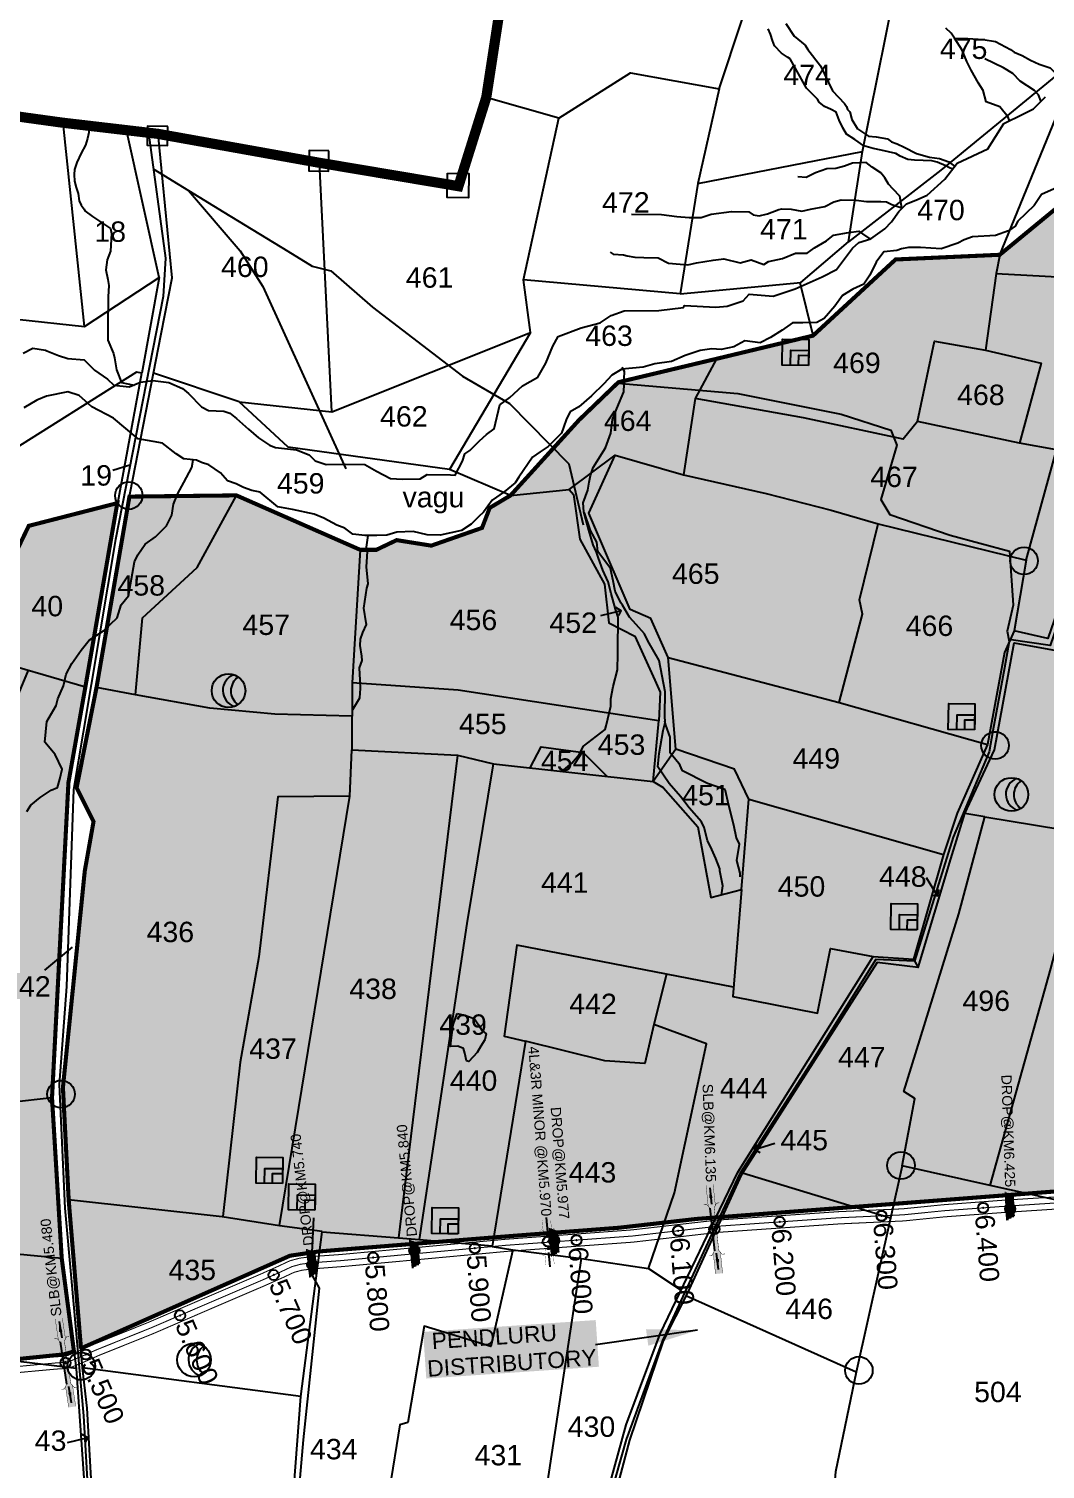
# Model space of a CAD drawing. Header units: inches. Extents: x 204181 to 273365, y 1587708 to 1600456.
# Drawn here: x 211277 to 212273, y 1596483 to 1597895 of the extents above; entities that cross this region are included whole.
import ezdxf
from ezdxf.enums import TextEntityAlignment as Align

# ---------------------------------------------------------------- set-up
doc = ezdxf.new("R2010")
doc.units = ezdxf.units.IN
doc.header["$LTSCALE"] = 15
doc.header["$MEASUREMENT"] = 0
doc.header["$PDMODE"] = 32
doc.header["$PDSIZE"] = 10
doc.linetypes.add('ACAD_ISO02W100', pattern=[15, 12, -3])
doc.linetypes.add('HIDDEN2', pattern=[0.1875, 0.125, -0.0625])
for name, color, linetype in [('BOUNDRY STONES', 240, 'Continuous'), ('CANAL1', 7, 'Continuous'), ('CSMark', 72, 'Continuous'), ('PLOT NOS', 7, 'Continuous'), ('PLOTS', 7, 'Continuous'), ('PLOTS NO', 7, 'Continuous'), ('RE REMARKS', 7, 'Continuous'), ('ROADS', 1, 'Continuous'), ('STREAMS', 4, 'Continuous'), ('STRUCTURE', 5, 'Continuous'), ('text2', 7, 'Continuous'), ('VILLAGE BOUNDRY', 5, 'Continuous'), ('wells', 7, 'Continuous'), ('WUA-16', 3, 'Continuous')]:
    doc.layers.add(name, color=color, linetype=linetype)
doc.styles.get("Standard").update_dxf_attribs({"font": 'arial.ttf'})
doc.dimstyles.get("Standard").update_dxf_attribs({"dimtxt": 0.18, "dimasz": 0.18, "dimexe": 0.18, "dimexo": 0.0625, "dimgap": 0.09, "dimtad": 0, "dimtih": 1, "dimtoh": 1, "dimdec": 4, "dimzin": 0, "dimdsep": 46, "dimtxsty": 'Standard', "dimcen": 0.09, "dimadec": 0, "dimazin": 0, "dimtfac": 1, "dimtdec": 4, "dimtofl": 0, "dimtmove": 0, "dimatfit": 3, "dimfxl": 1, "dimtolj": 1, "dimtzin": 0, "dimarcsym": 0})
pattern_1 = [(45, (0, 0), (-0.088388347648, 0.088388347648), [])]

# ---------------------------------------------------------------- blocks, each defined once
blk = doc.blocks.new('GGGGGFDGG')
at = {"layer": 'PLOTS NO', "color": 0}
for points in [[(17673.9, 8953.1), (17670.6, 8947.5), (17677, 8943.1)], [(17670.6, 8947.5), (17695.6, 8952)]]:
    blk.add_lwpolyline(points, dxfattribs=at)
blk = doc.blocks.new('DROP')
h = blk.add_hatch()
h.set_pattern_fill('ANSI31', color=1, scale=10, angle=45)
h.set_pattern_definition([(90, (-324.4107, -25.7687), (-1.25, 0), [])])
h.paths.add_polyline_path([(-9.9, -4.3), (-13.8, 4.1), (13.8, 4.1), (10.2, -4.3)])
at = {"layer": 'STRUCTURE', "color": 5, "const_width": 0.49}
blk.add_lwpolyline([(-9.9, -4.3), (-13.8, 4.1), (13.8, 4.1), (10.2, -4.3), (-9.9, -4.3)], dxfattribs=at)
at = {"layer": 'STRUCTURE', "color": 5}
blk.add_circle((0, 0), 1.33, dxfattribs=at)
blk = doc.blocks.new('1INLET')
at = {"layer": 'STRUCTURE', "color": 190}
for points, const_width in [([(9.4, 10.1), (9.4, 7.3), (5.2, 4.5), (0, 4.5), (0, 4.5), (0, 4.5), (-5.2, 4.5), (-9.4, 7.3), (-9.4, 10.1)], 0.35), ([(0, -4.5), (0, 4.5)], 1.75), ([(7.3, 5.9), (22.7, 5.9)], 0.35), ([(-9.4, -10.1), (-9.4, -7.3), (-5.2, -4.5), (0, -4.5), (5.2, -4.5), (9.4, -7.3), (9.4, -10.1)], 0.35), ([(7.3, -5.9), (22.7, -5.9)], 0.35)]:
    blk.add_lwpolyline(points, dxfattribs=dict(at, const_width=const_width))
at = {"layer": 'STRUCTURE', "color": 0}
blk.add_circle((0, 0), 1.31, dxfattribs=at)
blk.add_leader([(26, 0.1), (5.6, 0)], dimstyle='Standard', override={"dimasz": 8, "dimgap": 0.09, "dimtad": 0}, dxfattribs=at)
blk = doc.blocks.new('1SLB')
at = {"layer": 'STRUCTURE'}
h = blk.add_hatch(dxfattribs=at)
h.set_pattern_fill('DOTS', color=6, scale=14, angle=320.3722, style=0)
h.set_pattern_definition([(320.372247934, (-538945.0768, -1194857.3203), (0.89503691186, 0.39489261377), [0, -0.875])])
h.paths.add_polyline_path([(-43.8, 3.5), (-43.8, -3.5), (-23.1, -3.5), (-21, -2.1), (21, -2.1), (23.1, -3.5), (43.8, -3.5), (43.8, 3.5), (23.1, 3.5), (21, 2.1), (-21, 2.1), (-23.1, 3.5)])
at = {"layer": 'STRUCTURE', "color": 6, "linetype": 'ACAD_ISO02W100', "ltscale": 0.5, "const_width": 0.35}
for points in [[(-43.8, 3.5), (-23.1, 3.5)], [(23.1, 3.5), (43.8, 3.5)], [(-43.8, -3.5), (-23.1, -3.5)], [(23.1, -3.5), (43.8, -3.5)]]:
    blk.add_lwpolyline(points, dxfattribs=at)
at = {"layer": 'STRUCTURE', "color": 6, "const_width": 0.44}
for points in [[(-25.2, 7.7), (-25.2, 4.9), (-21, 2.1), (21, 2.1), (25.2, 4.9), (25.2, 7.7)], [(-25.2, -7.7), (-25.2, -4.9), (-21, -2.1), (21, -2.1), (25.2, -4.9), (25.2, -7.7)]]:
    blk.add_lwpolyline(points, dxfattribs=at)
at = {"layer": 'STRUCTURE', "color": 6}
blk.add_lwpolyline([(-21, -2.1), (21, -2.1)], dxfattribs=at)
blk.add_lwpolyline([(-21, -2.1), (21, -2.1)], dxfattribs=at)
at = {"layer": 'STRUCTURE', "color": 0}
blk.add_circle((0, 0), 0.871, dxfattribs=at)
for points in [[(-40.8, 0), (-24.8, 0)], [(39.6, -0.2), (23.5, -0.2)]]:
    blk.add_leader(points, dimstyle='Standard', override={"dimasz": 10, "dimgap": 0.09, "dimtad": 0}, dxfattribs=at)
blk = doc.blocks.new('TTT')
at = {"layer": 'STRUCTURE', "color": 5, "insert": (209578.5, 1596795.6), "char_height": 16, "width": 166.392, "attachment_point": 1, "rotation": 314.7328, "bg_fill": 1, "box_fill_scale": 1.1, "bg_fill_color": 7, "bg_fill_true_color": 16777215, "bg_fill_transparency": 0}
blk.add_mtext('{\\C1; PENDLURU \\PDISTRIBUTORY}', dxfattribs=at)
at = {"layer": 'RE REMARKS', "color": 1}
blk.add_leader([(209755.6, 1596595.2), (209679.4, 1596661.7)], dimstyle='Standard', override={"dimasz": 50}, dxfattribs=at)

msp = doc.modelspace()

# ---------------------------------------------------------------- hatches: boundary and pattern name
at = {"layer": 'PLOTS NO', "true_color": 0x58ba48}
h = msp.add_hatch(dxfattribs=at)
h.set_pattern_fill('ANSI31', color=85)
h.set_pattern_definition(pattern_1)
h.paths.add_polyline_path([(209864.9, 1596619.8), (209883.1, 1596760.4), (209983.1, 1597046.5), (210017.7, 1597038.7), (210049.7, 1597259.5), (210054.5, 1597532), (210089.7, 1597914.4), (210138.3, 1597880.8), (210262.9, 1597848.9), (210332.6, 1597768.9), (210345.5, 1597710.4), (210384, 1597644.1), (210477.2, 1597529.1), (210528, 1597465.5), (210848, 1597322.6), (210959, 1597347.6), (211062.2, 1597387.8), (211123.4, 1597376.5), (211253.6, 1597359.4), (211277, 1597407.9), (211363.8, 1597430.2), (211332.5, 1597249.9), (211315.9, 1597156.1), (211299.8, 1596846.9), (211309.3, 1596689.6), (211321.3, 1596598.1), (211311.2, 1596595.2), (211264, 1596590.4), (210937.3, 1596557.8), (210716, 1596547.1), (210482.4, 1596542.6), (210359.7, 1596537.1), (210104.9, 1596574.8), (209936.6, 1596597.9), (209877.9, 1596603.7), (209869.1, 1596607.4)])
at = {"layer": 'PLOTS NO', "true_color": 0xa953a0}
h = msp.add_hatch(dxfattribs=at)
h.set_pattern_fill('ANSI31', color=215)
h.set_pattern_definition(pattern_1)
h.paths.add_polyline_path([(211328.2, 1596601.1), (211316.1, 1596747.2), (211310.5, 1596857), (211331.9, 1597069.3), (211340.5, 1597117.9), (211323.9, 1597151), (211343.4, 1597249.3), (211375.7, 1597436.6), (211480.5, 1597437.8), (211601.9, 1597384.4), (211617.7, 1597384.4), (211637.6, 1597393.9), (211671.6, 1597388.5), (211721.3, 1597405.9), (211728.9, 1597425.6), (211749.2, 1597437.7), (211816.2, 1597511.5), (211855, 1597548.8), (211951.3, 1597571.8), (212045.8, 1597594.5), (212126.7, 1597669.2), (212228.8, 1597673.8), (212435.1, 1597843.7), (212649.4, 1597886.4), (212659.3, 1597889.7), (212752.2, 1597886.9), (212876.6, 1597878.1), (212821.1, 1597728.3), (213084.3, 1597770), (213284.1, 1597827), (213240.1, 1597476.6), (213231.5, 1597431.7), (213222.5, 1597374.6), (213221.2, 1597354.7), (213164, 1596992.7), (212976.2, 1597022.7), (212936.5, 1597029.5), (212918.1, 1596915), (212770.6, 1596871.8), (212632.8, 1596827.4), (212454, 1596770.6), (212299.7, 1596756.3), (212059.4, 1596737.8), (211931.8, 1596728.1), (211855.2, 1596719.4), (211753.4, 1596711.6), (211561.6, 1596696.2), (211533.1, 1596692)])

# ---------------------------------------------------------------- linework, layer by layer
at = {"layer": 'BOUNDRY STONES'}
for points in [[(211413.4, 1597799.5), (211393.5, 1597799.8), (211393.2, 1597781.4), (211413.1, 1597781.1)], [(211571, 1597775.9), (211552, 1597776.2), (211551.7, 1597756.1), (211570.7, 1597755.8)], [(211687.5, 1597753.8), (211708.4, 1597753.5), (211708.1, 1597729.8), (211687.2, 1597730.1)]]:
    msp.add_lwpolyline(points, close=True, dxfattribs=at)
for centre in [(211375.1, 1597437.6), (212252.6, 1597373.6), (212224.2, 1597192.5), (211308.7, 1596850.5), (212132, 1596780.5), (211328.5, 1596583.6), (212090.7, 1596579.5)]:
    msp.add_circle(centre, 13.5, dxfattribs=at)
at = {"layer": 'CANAL1', "color": 200, "const_width": 1}
for points in [[(212283.8, 1596749.7), (212230.4, 1596746.3), (212173.4, 1596742), (212133.7, 1596738), (212070.7, 1596735.2), (211951.5, 1596726.9), (211868, 1596717.3), (211744.1, 1596708.1), (211639.3, 1596698.4), (211582.9, 1596693.2), (211556.5, 1596691.3), (211542.5, 1596689.6), (211532.9, 1596687), (211521.4, 1596681.6), (211504.4, 1596674), (211448.9, 1596650.2), (211394.7, 1596626.8), (211341.3, 1596605.3), (211325, 1596598.1), (211315.3, 1596594.2), (211311.5, 1596593.3), (211302.8, 1596592.8), (211215.7, 1596584.7)], [(212284.6, 1596737.8), (212231.3, 1596734.3), (212174.4, 1596730.1), (212134.5, 1596726.1), (212071.4, 1596723.2), (211952.6, 1596714.9), (211869.1, 1596705.3), (211745.1, 1596696.2), (211640.4, 1596686.5), (211583.9, 1596681.3), (211557.7, 1596679.3), (211544.9, 1596677.8), (211537.1, 1596675.7), (211526.4, 1596670.7), (211509.2, 1596663), (211453.7, 1596639.2), (211399.3, 1596615.7), (211346, 1596594.3), (211329.7, 1596587.1), (211318.9, 1596582.7), (211313.2, 1596581.4), (211303.8, 1596580.8), (211216.9, 1596572.8)]]:
    msp.add_lwpolyline(points, dxfattribs=at)
at = {"layer": 'CANAL1', "color": 1, "linetype": 'HIDDEN2', "ltscale": 4, "const_width": 1}
msp.add_lwpolyline([(212284.2, 1596743.8), (212230.9, 1596740.3), (212173.9, 1596736.1), (212134.1, 1596732.1), (212071, 1596729.2), (211952, 1596720.9), (211868.6, 1596711.3), (211744.6, 1596702.2), (211639.9, 1596692.5), (211583.4, 1596687.2), (211557.1, 1596685.3), (211543.7, 1596683.7), (211535, 1596681.3), (211523.9, 1596676.1), (211506.8, 1596668.5), (211451.3, 1596644.7), (211397, 1596621.3), (211343.6, 1596599.8), (211327.3, 1596592.6), (211317.1, 1596588.4), (211312.4, 1596587.4), (211303.3, 1596586.8), (211216.3, 1596578.7)], dxfattribs=at)
at = {"layer": 'PLOT NOS'}
for points in [[(211376.2, 1597467.4), (211359.4, 1597462.3)], [(211319.4, 1596994.6), (211292.4, 1596972.2)]]:
    msp.add_lwpolyline(points, dxfattribs=at)
at = {"layer": 'PLOTS'}
for points in [[(212374.5, 1598031.4), (212309.2, 1597870.1), (212171.2, 1597756.9), (212080.7, 1597686.4), (212094.3, 1597775), (212131.7, 1597961.7), (212136.6, 1597986.1)], [(212689.2, 1598037.8), (212662.8, 1597930.3), (212649.4, 1597886.4), (212532.4, 1597716.4), (212493.5, 1597655.4), (212382.3, 1597510.9), (212327.2, 1597445.9), (212276.1, 1597297.3), (212243.1, 1597305), (212233.3, 1597283.8), (212216.7, 1597193.5), (212187.1, 1597126.1), (212173.6, 1597085.6), (212144.3, 1596983)], [(212228.8, 1597673.8), (212309.2, 1597870.1), (212549.2, 1597996.5), (212544, 1598034.4)], [(211953.7, 1597836.5), (211997.8, 1597970.1)], [(212228.8, 1597673.8), (212399.8, 1597814.7), (212435.1, 1597843.7), (212649.4, 1597886.4)], [(211404.9, 1597651.4), (211387.7, 1597557.6), (211382.7, 1597558.6), (211253, 1597476.8), (211241.3, 1597473.9), (211072.6, 1597476.9), (210926, 1597528.7), (210825.3, 1597553.4), (210740.7, 1597598.1), (210723.1, 1597540.9), (210712, 1597512.5), (210617.2, 1597517.1), (210553.1, 1597528.2), (210515.1, 1597602), (210492.1, 1597655.8), (210379.1, 1597740.4), (210380.8, 1597790.5), (210382.4, 1597838.7), (210319.3, 1597866.1)], [(211796.6, 1597807.8), (211867, 1597852.4), (211953.7, 1597836.5), (211932.7, 1597743.8), (211915.4, 1597635.6), (211762.1, 1597649.3)], [(211768.8, 1597597.7), (211762.1, 1597649.3), (211796.6, 1597807.8), (211725.5, 1597828.2)], [(211155.5, 1597675.3), (211198.8, 1597618), (211331.8, 1597603.3), (211310.7, 1597803.3)], [(211317.8, 1595875), (211344.1, 1595976.6), (211367.4, 1596057.3), (211345.2, 1596187.3), (211343.8, 1596273.8), (211341.5, 1596415.7), (211334.3, 1596542.6), (211329.7, 1596582.1), (211315.6, 1596753.6), (211310.5, 1596857), (211331.9, 1597069.3), (211340.5, 1597117.9), (211323.9, 1597151), (211343.4, 1597249.2), (211371.5, 1597415), (211406.8, 1597596.2), (211417.5, 1597651.2), (211403.8, 1597792.4)], [(211331.8, 1597603.3), (211404.9, 1597651.4), (211372.8, 1597796)], [(211932.7, 1597743.8), (212094.3, 1597775)], [(211574.1, 1597519.7), (211562.1, 1597764)], [(211915.4, 1597635.6), (212033.7, 1597646.5), (212080.7, 1597686.4)], [(211951.3, 1597571.8), (212045.8, 1597594.5), (212126.7, 1597669.2), (212228.8, 1597673.8), (212225.3, 1597655.3), (212214.9, 1597580.3)], [(212225.3, 1597655.3), (212351.5, 1597648.5), (212493.5, 1597655.4)], [(212045.8, 1597594.5), (212033.3, 1597646.4)], [(211483.1, 1597529.4), (211574.1, 1597519.7), (211768.8, 1597597.7), (211689.4, 1597463.3)], [(212284.4, 1597482.6), (212248.3, 1597489), (212148.1, 1597510.3), (212164.8, 1597589.2), (212214.9, 1597580.3), (212269.4, 1597567.4), (212248.3, 1597489)], [(211749.2, 1597437.7), (211816.2, 1597511.5), (211855, 1597548.8), (211951.3, 1597571.8), (211930.3, 1597532.8)], [(210848, 1597322.6), (210961.5, 1597348.2), (211062.2, 1597387.8), (211123.4, 1597376.5), (211253.6, 1597359.4), (211277, 1597407.9), (211364.3, 1597430.3), (211387.7, 1597557.6)], [(211749.2, 1597437.7), (211689.4, 1597463.3), (211531.3, 1597485.1), (211483.1, 1597529.4), (211399.3, 1597557.7)], [(212148.1, 1597510.3), (212134, 1597493), (212036.5, 1597514), (211930.3, 1597532.8), (211918.7, 1597457.8), (212000, 1597439.7), (212063.5, 1597423.2), (212109.7, 1597410)], [(212254.6, 1597374.1), (212284.4, 1597482.6), (212353.5, 1597481.8), (212369.3, 1597477.7)], [(211806.7, 1597443.5), (211851.8, 1597477.2)], [(211903.7, 1597278.9), (211886.9, 1597317), (211866.5, 1597326), (211832.9, 1597404.2), (211826, 1597420.4), (211851.8, 1597477.2), (211918.7, 1597457.8)], [(211381.7, 1597242.3), (211388.6, 1597317.8), (211442, 1597366.9), (211480.5, 1597437.8), (211375.7, 1597436.6)], [(211480.5, 1597437.8), (211601.9, 1597384.4), (211593.9, 1597254)], [(211601.9, 1597384.4), (211617.7, 1597384.4), (211637.6, 1597393.9), (211671.6, 1597388.5), (211721.3, 1597405.9), (211728.9, 1597425.6), (211749.2, 1597437.7), (211806.7, 1597443.5), (211811, 1597438.8), (211817.2, 1597394.9), (211841.3, 1597350.8), (211845.6, 1597312.9), (211871.2, 1597299.8), (211890.6, 1597256.7), (211895.9, 1597244.9), (211894.5, 1597216.8)], [(211231.4, 1597279.5), (211332.5, 1597249.9), (211364.3, 1597430.3)], [(212071.5, 1597234.6), (212094.4, 1597321.2), (212091.2, 1597335.2), (212109.7, 1597410), (212254.6, 1597374.1), (212243.1, 1597305)], [(212214.2, 1597122.4), (212194.5, 1597125.6), (212223.7, 1597188.3), (212243, 1597293.3), (212280.6, 1597286.4), (212423.6, 1597260.2)], [(211332.5, 1597249.9), (211315.9, 1597156.1), (211307.6, 1596996.4), (211299.8, 1596846.9), (211259.1, 1596842.2), (211144.6, 1596824.8), (211085.8, 1596820), (211128.9, 1596921.3), (211166.1, 1597009), (211231.5, 1597158.4), (211276.8, 1597266.2)], [(211911.2, 1597188.9), (211903.7, 1597278.9), (212071.5, 1597234.6), (212216.7, 1597193.5)], [(211889, 1597157.2), (211894.5, 1597216.8), (211697.9, 1597246.7), (211593.9, 1597254), (211593.7, 1597188.2), (211697.3, 1597183.1), (211732.6, 1597174.4)], [(211593.8, 1597221.1), (211518.1, 1597223.2), (211454.4, 1597229), (211381.7, 1597242.3), (211343.4, 1597249.3)], [(211522.9, 1596721.5), (211591.6, 1597142.7), (211593.8, 1597188.2)], [(211697.3, 1597183.1), (211649.6, 1596793.2), (211639.3, 1596709.6)], [(211768.6, 1597170.4), (211779.4, 1597191.2), (211820.6, 1597185.7), (211843.9, 1597162.1)], [(211982.9, 1597139.7), (211968.7, 1597169.4), (211911.2, 1597188.9), (211889, 1597157.2)], [(211660, 1596707.8), (211706.8, 1597017.9), (211732.6, 1597174.4), (211889, 1597157.2), (211898.9, 1597151.4), (211933, 1597112.8), (211945.7, 1597043.3), (211975.7, 1597051.1), (211967.2, 1596946.2), (212050.2, 1596929.8), (212062.8, 1596993.5), (212104.7, 1596985.6)], [(211591.6, 1597142.7), (211521.3, 1597142.2), (211502.6, 1596985.3), (211484.2, 1596881.9), (211467.4, 1596730.4)], [(211975.7, 1597051.1), (211982.9, 1597139.7), (212173.6, 1597085.6)], [(212148.7, 1596974.6), (212180.9, 1597081.4), (212194.5, 1597125.6)], [(212133.3, 1596780.3), (212145.5, 1596846.2), (212134.9, 1596853.1), (212188.8, 1597027.3), (212214.2, 1597122.4), (212313.4, 1597106.2), (212388.8, 1597093.9), (212360.1, 1596964), (212330.5, 1596861.4), (212297.7, 1596743.4)], [(212219.3, 1596761), (212278.8, 1596973.7), (212313.4, 1597106.2)], [(211902.1, 1596968.1), (211755.5, 1596996.5), (211742.9, 1596907.3), (211763.9, 1596902.5)], [(211800.2, 1596351.6), (211816.5, 1596358.5), (211862.7, 1596526.2), (211896, 1596615.4), (211950.3, 1596728.5), (211972.1, 1596774), (212067.4, 1596926.1), (212104.7, 1596985.6), (212144.3, 1596983), (212148.7, 1596974.6), (212108.5, 1596979.7), (211997.6, 1596805.7), (211975.4, 1596770.9), (211922.7, 1596655.6), (211898.8, 1596608.4), (211866, 1596511.2), (211844.3, 1596429.6), (211819.7, 1596348.2)], [(211967.9, 1596955.4), (211902.1, 1596968.1), (211889.8, 1596918.9)], [(211884.5, 1596679.3), (211910.1, 1596753.6), (211941.5, 1596899.9), (211889.8, 1596918.9), (211881, 1596880.4), (211841.6, 1596883.2), (211763.9, 1596902.5), (211731.3, 1596701.1), (211751.4, 1596697.9), (211818.9, 1596689.2)], [(211126.3, 1596712.5), (211224.3, 1596697.9), (211309.3, 1596689.6), (211299.8, 1596846.9)], [(212003.6, 1596070.5), (212011, 1596071.1), (212066.2, 1596145.2), (212125, 1596182.2), (212117.8, 1596191.5), (212285.7, 1596332.3), (212339.4, 1596369.9), (212345, 1596586.6), (212364.3, 1596724.9), (212296.4, 1596743.8), (212219.3, 1596761), (212133.3, 1596780.3), (212121.8, 1596728.8), (211976.7, 1596773)], [(211316.1, 1596747.2), (211466.6, 1596730.5), (211522.9, 1596721.5), (211564.6, 1596716.2)], [(212121.8, 1596728.8), (212088, 1596577.7), (211921.2, 1596652.6)], [(211543.6, 1596553.8), (211564.5, 1596715.5), (211639.4, 1596709.6), (211660, 1596707.8), (211731.4, 1596701.8)], [(211309.3, 1596689.6), (211323.5, 1596581.3), (211032.5, 1596616.8)], [(211751.4, 1596697.9), (211729.9, 1596603), (211664.6, 1596622.8), (211648.5, 1596528.5), (211640.9, 1596526), (211630.6, 1596463.3), (211677.4, 1596452.2), (211668.7, 1596390.9)], [(211771.2, 1596373.6), (211801.6, 1596574.7), (211818.9, 1596689.2), (211884.5, 1596679.3), (211916.6, 1596658.2)], [(211323.5, 1596581.3), (211334.3, 1596427.1), (211129.2, 1596449.5), (211047.7, 1596458.4)], [(211448.7, 1595966), (211526.9, 1595958), (211527.3, 1596133.6), (211522.2, 1596284.7), (211528.8, 1596355.3), (211543.6, 1596553.8), (211329.7, 1596582.1)], [(212088, 1596577.7), (212067.9, 1596480), (212062.1, 1596415.5), (212062.3, 1596298.6)]]:
    msp.add_lwpolyline(points, dxfattribs=at)
at = {"layer": 'ROADS', "color": 1}
for points in [[(212707.6, 1598038.2), (212657.2, 1597894), (212567.2, 1597763.3), (212499.1, 1597656.4), (212404.8, 1597532.5), (212330.5, 1597442.6), (212278.2, 1597290.6), (212237.8, 1597296.3)], [(211394.3, 1597793.5), (211410.9, 1597670.4), (211408.9, 1597633), (211362, 1597394.5), (211330.3, 1597205.5), (211321, 1597149.4), (211313.9, 1596956), (211306.9, 1596859.8), (211312.2, 1596738.7), (211318.8, 1596666.4), (211330.6, 1596535), (211338.3, 1596404)], [(211399, 1597758), (211468.3, 1597715.6), (211530.8, 1597677.3), (211554.9, 1597662.6), (211573.2, 1597658.1), (211613.8, 1597622.4), (211702.2, 1597554.8), (211748.2, 1597528), (211806.4, 1597468.8), (211820.6, 1597408.8)], [(211433.7, 1597736.8), (211484.1, 1597677.6), (211506.6, 1597642.7), (211587.8, 1597463.7)], [(211854.3, 1597548), (211972.2, 1597537.8), (212073.3, 1597517.4), (212122.2, 1597501.7), (212127.9, 1597487.2), (212112.3, 1597433.9), (212121, 1597419.1), (212180.2, 1597398.9), (212238.5, 1597383.2), (212241.9, 1597330.2), (212236.1, 1597304.7), (212238.2, 1597294.4), (212233.5, 1597268.8), (212222.1, 1597207), (212218.4, 1597186.3), (212183.1, 1597102.7), (212145.4, 1596980.8), (212107.5, 1596982.7), (212045.6, 1596883.9), (211973.6, 1596771.9), (211930.2, 1596678), (211898.1, 1596608.8), (211862.7, 1596511.8), (211831.1, 1596400.8)], [(211547.1, 1595775.2), (211516.6, 1595827), (211525.4, 1595921.9), (211535.3, 1595990.7), (211531.2, 1596146), (211530.9, 1596334.4), (211546.2, 1596511.5), (211562.1, 1596660.3), (211553.7, 1596674.9), (211556.3, 1596729)]]:
    msp.add_lwpolyline(points, dxfattribs=at)
at = {"layer": 'STREAMS'}
for points in [[(212182.5, 1597757.9), (212178.8, 1597759.3), (212175.9, 1597761.1), (212167.3, 1597764.8), (212162.3, 1597765.8), (212145.3, 1597766.5), (212138.7, 1597767.3), (212131.1, 1597770.4), (212126.8, 1597773), (212112.6, 1597776.3), (212104.6, 1597777.9), (212095.6, 1597780.8), (212086.7, 1597787), (212078.7, 1597792), (212075.1, 1597798.2), (212071.4, 1597805.8), (212068.4, 1597813.7), (212063.7, 1597816.3), (212056.9, 1597819.2), (212051.8, 1597823.4), (212050.2, 1597826.3), (212039.4, 1597837.2), (212023.3, 1597865.9), (212020.9, 1597867.5), (212015, 1597871.6), (212008, 1597878.7), (212005.9, 1597884.1), (212004.2, 1597890.3), (212001.7, 1597895.5)], [(212019.1, 1597900.8), (212027.4, 1597888.3), (212038, 1597879.4), (212040.6, 1597875), (212053.2, 1597859.1), (212065, 1597834.6), (212076.6, 1597822.2), (212078.5, 1597819.1), (212079.5, 1597816.2), (212081.7, 1597814), (212083.9, 1597806.6), (212089.5, 1597797.4), (212100.2, 1597790.2), (212107.6, 1597789.4), (212118.7, 1597787.4), (212122.6, 1597784.6), (212128.1, 1597782.7), (212135.2, 1597779.5), (212147.1, 1597773.2), (212159.9, 1597769.7), (212169.6, 1597768.1), (212178.9, 1597765.1), (212184.8, 1597760.4)], [(212238.5, 1597805.2), (212237.2, 1597808.8), (212228.9, 1597818.8), (212215.4, 1597823.9), (212212.6, 1597834.8), (212207.9, 1597842.2), (212200.8, 1597854.8), (212196.5, 1597863.5), (212191.9, 1597874.4), (212184.6, 1597886.3), (212181.2, 1597891.1), (212175.8, 1597896.2)], [(212184.9, 1597885.9), (212197.6, 1597885.9), (212212.7, 1597885), (212224.8, 1597883.1), (212239.4, 1597875.2), (212242.8, 1597872.5), (212250.7, 1597869.4), (212259, 1597864.6), (212267.6, 1597860.7), (212278.3, 1597857.3), (212281.9, 1597853.5), (212288.3, 1597847), (212288.9, 1597845.5)], [(212269.2, 1597824.7), (212266.9, 1597830.8), (212263, 1597835.1), (212248.9, 1597844), (212241.6, 1597851.7), (212232.5, 1597857.2), (212214.1, 1597866)], [(211271.6, 1597577.2), (211281, 1597582.3), (211293.5, 1597580.1), (211294.8, 1597579.5), (211306.2, 1597575.1), (211315.3, 1597572.2), (211331.3, 1597570.8), (211341.5, 1597560.6), (211354.3, 1597551.8), (211360.5, 1597545.9), (211375.4, 1597544.3), (211386.4, 1597548.8), (211398.5, 1597550.4), (211414.4, 1597548.4), (211427.8, 1597542.6), (211433.5, 1597537.7), (211446.3, 1597524.7), (211453.3, 1597521.2), (211468.3, 1597520.4), (211474.1, 1597518.4), (211480.5, 1597513.2), (211492.3, 1597502.7), (211502.3, 1597494.3), (211512.9, 1597486.9), (211519, 1597484.9), (211539.4, 1597482.4), (211551.9, 1597477.7), (211557.6, 1597471.7), (211568.5, 1597468), (211587.5, 1597468.3), (211606.4, 1597468), (211617.9, 1597461.6), (211631.5, 1597454.5), (211643.3, 1597453.7), (211660.8, 1597454), (211667.5, 1597458.2), (211690.5, 1597457.9), (211695.1, 1597457.6), (211702.2, 1597471.2), (211704.6, 1597478.4), (211709.2, 1597481.8), (211718.8, 1597491.4), (211725.8, 1597497.6), (211733.1, 1597503.2), (211738.9, 1597526.7), (211748.5, 1597533.7), (211761, 1597545.2), (211776.1, 1597553.9), (211784, 1597567.5), (211790.6, 1597584.1), (211795.9, 1597593.8), (211818.4, 1597602.3), (211837.2, 1597607.2), (211847.9, 1597614.3), (211860.6, 1597618.7), (211894.5, 1597619), (211918.7, 1597622.1), (211919.9, 1597624.1), (211950.6, 1597622.5), (211961.5, 1597623.5), (211977.4, 1597628.7), (211983.2, 1597635.2), (212006.7, 1597633.2), (212028.3, 1597640.4), (212054.8, 1597652.1), (212068.7, 1597659.3), (212084.6, 1597680.3), (212090.7, 1597685.7), (212102.5, 1597689.6), (212116.1, 1597699.4), (212122.6, 1597706.2), (212129.9, 1597716.4), (212137.5, 1597723.8), (212146.7, 1597727.4), (212157.7, 1597732.4), (212174.9, 1597747.9), (212187.2, 1597763.5), (212217.1, 1597777.7), (212232.7, 1597802.7), (212251.5, 1597811.6), (212261.9, 1597816.9), (212273.6, 1597828.8)], [(211336.1, 1597800.4), (211335.8, 1597793.8), (211334.6, 1597787.8), (211332.7, 1597781.4), (211328.3, 1597773.4), (211324.1, 1597764.3), (211321.7, 1597757.3), (211321.6, 1597752.7), (211321.9, 1597746.1), (211323.4, 1597739.9), (211325.4, 1597734), (211326.5, 1597726.6), (211328.3, 1597722.5), (211331.2, 1597718.6), (211332.1, 1597717), (211339.5, 1597711.5), (211349.2, 1597704.8), (211357.2, 1597699.5), (211358, 1597694.6), (211357.2, 1597677.2), (211353.8, 1597669), (211352.5, 1597659.1), (211354.4, 1597649.5), (211355.4, 1597643.8), (211354.9, 1597632.6), (211354.8, 1597626.6), (211354.5, 1597607.9), (211354.6, 1597600.9), (211354.5, 1597590.1), (211360.2, 1597577), (211361, 1597572.6), (211363, 1597560.9), (211368, 1597548.5), (211380.3, 1597545.9)], [(211867.8, 1597713.5), (211897.4, 1597713.3), (211912.2, 1597711.2), (211924.5, 1597710.5), (211936.1, 1597710.4), (211945.8, 1597713.5), (211965.9, 1597716.1), (211982.9, 1597715.8), (211987.1, 1597713.1), (211993, 1597712.1), (212001.3, 1597714.1), (212012.2, 1597718.2), (212015.3, 1597718.9), (212024.5, 1597718.7), (212034.7, 1597716.7), (212043.2, 1597718.5), (212057.2, 1597721.3), (212066.2, 1597725.7), (212073.3, 1597727.7), (212088.2, 1597727.5), (212098.3, 1597725.9), (212112.3, 1597726), (212117.9, 1597725.6), (212122.9, 1597723.2), (212132.8, 1597720), (212130.9, 1597731.4), (212124.4, 1597738.3), (212119.9, 1597743.1), (212116.2, 1597749.3), (212112.1, 1597754.3), (212103.9, 1597759.9), (212097.8, 1597764.2), (212084.6, 1597763.7), (212076.5, 1597760.7), (212068.2, 1597758.3), (212059.4, 1597758.2), (212048.3, 1597754.1), (212039, 1597749.7), (212031, 1597750.3)], [(212282, 1597738.5), (212269.7, 1597732.9), (212262.7, 1597722.2), (212246.5, 1597706.9), (212243.9, 1597702), (212237.5, 1597697.4), (212224.8, 1597692.8), (212202.1, 1597691.5), (212194, 1597688.4), (212187.8, 1597685.2), (212171.5, 1597679.6), (212151.2, 1597680.8), (212139.5, 1597680.8), (212132.4, 1597679.6), (212128, 1597677.9), (212115.1, 1597676.6), (212107.6, 1597666.4), (212101.3, 1597653.9), (212095.7, 1597644.9), (212084.9, 1597640.1), (212074.8, 1597633.9), (212067.1, 1597623.3), (212056.6, 1597611.2), (212049.5, 1597607.3), (212035.7, 1597607.1), (212025.8, 1597606.9), (212015.5, 1597599.9), (212004.1, 1597592.5), (211994.1, 1597587.5), (211978.8, 1597589.4), (211968.2, 1597583.4), (211955.6, 1597581), (211946.5, 1597581.7), (211935.2, 1597579.8), (211920.5, 1597575.1), (211907.2, 1597569), (211890.8, 1597566.9), (211879.3, 1597563.4), (211858.3, 1597561.5), (211848.7, 1597555.6), (211840.6, 1597547.2), (211828.6, 1597535.4), (211816.3, 1597524.8), (211807.7, 1597519.6), (211804, 1597512.9), (211801.1, 1597504.4), (211799.2, 1597498.8), (211786.1, 1597485.7), (211778.2, 1597480.4), (211770.7, 1597475.4), (211757.3, 1597455.8), (211753.7, 1597450.2), (211743, 1597441.3), (211731.3, 1597433.2), (211722.7, 1597421.3), (211718.3, 1597417), (211710.7, 1597409.6), (211701.1, 1597403.4), (211680.2, 1597398.8), (211667.6, 1597399.2), (211653.8, 1597402.5), (211637.8, 1597401.8), (211627.9, 1597398.8), (211618.1, 1597398.4), (211606.3, 1597398.6), (211594.8, 1597399.7), (211586.9, 1597405.8), (211578.9, 1597408.6), (211566.1, 1597415.4), (211556.7, 1597419.5), (211535.4, 1597423.8), (211521, 1597426.6), (211503.8, 1597440.8), (211495.8, 1597442.6), (211487.6, 1597445.6), (211480.2, 1597449), (211471.9, 1597452), (211465.1, 1597459.8), (211453.6, 1597467.9), (211446.3, 1597470.1), (211441.3, 1597472.3), (211429.1, 1597473.6), (211421.5, 1597478.4), (211408.2, 1597489), (211384.2, 1597493.2), (211360.1, 1597513.4), (211338.7, 1597524.7), (211326.3, 1597535.7), (211315.3, 1597539.3), (211294.3, 1597535), (211284.9, 1597531.3), (211272.3, 1597523.7)], [(211847, 1597676.2), (211850, 1597674.5), (211859.9, 1597673.9), (211863.7, 1597672.9), (211871.2, 1597671.4), (211880, 1597671), (211894.1, 1597670.8), (211904, 1597665.7), (211922.9, 1597664), (211931.6, 1597666), (211948, 1597668.4), (211958.4, 1597669.9), (211974.4, 1597665.9), (211985.1, 1597668.8), (211997.7, 1597664.4), (212002, 1597667.1), (212015.8, 1597670.2), (212028.6, 1597675.5), (212040, 1597675.3), (212047.1, 1597680.6), (212059, 1597687.5), (212066, 1597693.1), (212080.6, 1597695.7), (212090.8, 1597696.8), (212094.3, 1597694.3), (212101.6, 1597689.3)], [(211799.7, 1597166.9), (211809.5, 1597175), (211816.4, 1597183.5), (211820.7, 1597191.7), (211841.9, 1597208.3), (211843.1, 1597211.6), (211847.5, 1597231.1), (211847.6, 1597238.2), (211849.7, 1597250.2), (211854, 1597266.6), (211854.3, 1597282.4), (211854.4, 1597292.9), (211854.7, 1597311.6), (211854.8, 1597318.4), (211852.3, 1597326.3), (211848, 1597341.4), (211844.8, 1597353), (211839.7, 1597364.4), (211835.4, 1597376.1), (211833.6, 1597382.1), (211830.3, 1597389.3), (211826, 1597403.8), (211821, 1597421.5), (211820.4, 1597430.5), (211825, 1597442.8), (211826.3, 1597450.7), (211827.5, 1597457.4), (211830.3, 1597465.3), (211842.2, 1597484.6), (211847.6, 1597498.8), (211849.3, 1597512.3), (211853.6, 1597523.1), (211860.2, 1597539.5), (211860.7, 1597547), (211860.8, 1597552.2), (211860.9, 1597559.4), (211858.7, 1597563.1)], [(211275, 1597127.6), (211279.1, 1597133.9), (211288.1, 1597141.6), (211298.9, 1597148.7), (211305.1, 1597151.2), (211307.6, 1597159.6), (211309.6, 1597169.1), (211302.9, 1597183.5), (211292.6, 1597195.6), (211294.8, 1597215.9), (211304, 1597231.6), (211305.4, 1597238.3), (211311, 1597251.1), (211313.8, 1597262.4), (211319.3, 1597272.8), (211328.3, 1597285.9), (211336.3, 1597295.8), (211350.2, 1597304.9), (211363.8, 1597317.6), (211367.6, 1597330.6), (211374.8, 1597339.4), (211380.6, 1597372.7), (211383.9, 1597379.5), (211391.1, 1597390), (211401.1, 1597397.3), (211412.1, 1597407.8), (211417.1, 1597418.5), (211418.9, 1597429.1), (211423, 1597439.7), (211429.1, 1597450.4), (211437, 1597465.2), (211438, 1597472.7)], [(211956.1, 1597045.7), (211957.2, 1597054.8), (211954.4, 1597069.5), (211954.5, 1597071.5), (211950.4, 1597081.7), (211946.5, 1597090.5), (211942.2, 1597099.2), (211939.2, 1597111.9), (211936.5, 1597117.7), (211924.5, 1597131.2), (211916, 1597142.5), (211904.8, 1597155.3), (211893.6, 1597171.4), (211895.1, 1597184.7), (211898.9, 1597207.2), (211900.7, 1597214.9), (211900.6, 1597222), (211900.9, 1597245.1), (211895.1, 1597276), (211883.8, 1597295), (211880.6, 1597302), (211872.3, 1597311.3), (211866, 1597318.3), (211859, 1597330.1), (211857.3, 1597332.3), (211851.7, 1597343.9), (211849.9, 1597353.9), (211847.1, 1597366.1), (211834.9, 1597382.6), (211834, 1597391.8), (211827.7, 1597403.3), (211821.6, 1597420.8)], [(211594.8, 1597227.8), (211601.6, 1597239.3), (211602.1, 1597248.4), (211601.7, 1597256.4), (211601.3, 1597268.5), (211603.7, 1597276), (211603.6, 1597280.1), (211601.8, 1597290.5), (211602.3, 1597296.6), (211604.6, 1597303.3), (211608, 1597311), (211607.9, 1597312.9), (211605.3, 1597327.1), (211608.4, 1597346.8), (211609.6, 1597350.9), (211608.2, 1597367.7), (211608.3, 1597372.6), (211608.9, 1597382.6), (211608.2, 1597387), (211609.8, 1597398.5)], [(211900.1, 1597216.7), (211901.1, 1597212.4), (211905.5, 1597200.5), (211905.4, 1597186), (211914.2, 1597175.1), (211917.2, 1597168.2), (211942.4, 1597155.5), (211959.4, 1597149.6), (211963, 1597134), (211967.7, 1597114.6), (211970.4, 1597101.9), (211973.3, 1597095.8), (211970.9, 1597079.8), (211974, 1597067.1), (211973.9, 1597063.5)]]:
    msp.add_lwpolyline(points, dxfattribs=at)
at = {"layer": 'STREAMS', "color": 4}
msp.add_lwpolyline([(211696.8, 1596929.5), (211702.9, 1596928.4), (211709, 1596926.3), (211713.8, 1596924.2), (211718, 1596918.5), (211721, 1596913.4), (211725.5, 1596909.6), (211724.2, 1596903.7), (211720.3, 1596897.7), (211716.5, 1596891.4), (211708.4, 1596882.4), (211706, 1596883.2), (211704.4, 1596890.7), (211703.2, 1596895.3), (211697.6, 1596897.4), (211690.3, 1596897.1), (211691.2, 1596903.5), (211693.1, 1596918.6), (211696.8, 1596929.5)], dxfattribs=at)
at = {"layer": 'text2', "color": 3, "linetype": 'Continuous'}
for p in [(212212.6, 1596738.9), (212013.1, 1596725.2), (212112.9, 1596731.1), (211913.5, 1596716.5), (211714.3, 1596699.3), (211813.9, 1596707.3), (211614.7, 1596690.1), (211517.1, 1596673.1), (211425.3, 1596633.5), (211333, 1596595.1)]:
    msp.add_point(p, dxfattribs=at)
at = {"layer": 'text2', "color": 2, "linetype": 'Continuous'}
for p in [(212239, 1596738, 130), (211949, 1596718, 129), (211655, 1596697, 126), (211786, 1596706, 127), (211792, 1596707, 128), (211555, 1596683, 125), (211313, 1596587, 124)]:
    msp.add_point(p, dxfattribs=at)
at = {"layer": 'VILLAGE BOUNDRY', "color": 5, "linetype": 'HIDDEN2', "ltscale": 20, "const_width": 10}
msp.add_lwpolyline([(211210.6, 1597817.1), (211310.7, 1597803.3), (211403.8, 1597792.4), (211562.1, 1597764), (211698.2, 1597741.1), (211725.5, 1597828.2), (211747.4, 1597971), (212006.1, 1597970.1), (212135.8, 1597986), (212219.1, 1597997.4), (212371.9, 1598031.4), (212529.1, 1598034), (212711.9, 1598038.3), (212932.1, 1598034.5), (213141.3, 1598029.5), (213352.9, 1598018.1)], dxfattribs=at)
at = {"layer": 'wells', "color": 0}
for points in [[(212041.2, 1597565.2), (212015.5, 1597565.6), (212015.8, 1597591), (212041.6, 1597590.7)], [(212041.2, 1597565.2), (212023.8, 1597565.5), (212024, 1597580.1), (212041.5, 1597579.9)], [(212041.2, 1597565.2), (212031.5, 1597565.4), (212031.7, 1597575.2), (212041.4, 1597575)], [(212204.2, 1597207.8), (212178.4, 1597208.2), (212178.8, 1597233.6), (212204.5, 1597233.3)], [(212204.2, 1597207.8), (212186.8, 1597208.1), (212187, 1597222.7), (212204.4, 1597222.5)], [(212204.2, 1597207.8), (212194.5, 1597208), (212194.6, 1597217.8), (212204.3, 1597217.6)], [(212147.8, 1597011.7), (212122, 1597012.1), (212122.4, 1597037.5), (212148.2, 1597037.1)], [(212147.8, 1597011.7), (212130.4, 1597011.9), (212130.6, 1597026.6), (212148, 1597026.3)], [(212147.8, 1597011.7), (212138.1, 1597011.8), (212138.3, 1597021.6), (212148, 1597021.5)], [(211525.6, 1596762.8), (211499.8, 1596763.2), (211500.2, 1596788.6), (211526, 1596788.3)], [(211525.6, 1596762.8), (211508.2, 1596763.1), (211508.4, 1596777.7), (211525.8, 1596777.5)], [(211525.6, 1596762.8), (211515.9, 1596763), (211516, 1596772.8), (211525.7, 1596772.6)], [(211557.4, 1596736.7), (211531.7, 1596737.1), (211532, 1596762.5), (211557.8, 1596762.2)], [(211557.4, 1596736.7), (211540, 1596737), (211540.3, 1596751.6), (211557.7, 1596751.4)], [(211557.4, 1596736.7), (211547.8, 1596736.9), (211547.9, 1596746.7), (211557.6, 1596746.5)], [(211697.8, 1596713.4), (211672, 1596713.8), (211672.4, 1596739.2), (211698.2, 1596738.9)], [(211697.8, 1596713.4), (211680.4, 1596713.7), (211680.6, 1596728.3), (211698, 1596728.1)], [(211697.8, 1596713.4), (211688.1, 1596713.6), (211688.2, 1596723.4), (211697.9, 1596723.2)]]:
    msp.add_lwpolyline(points, close=True, dxfattribs=at)
for centre in [(211472.8, 1597246.2), (212240.3, 1597144.4), (211439.1, 1596589.8)]:
    msp.add_circle(centre, 16.5, dxfattribs=at)
for centre, start, end in [((211483.7, 1597246.4), 110.3257, 251.749), ((211491.6, 1597246), 124.2495, 234.5132), ((212251.2, 1597144.6), 110.3257, 251.749), ((212259.1, 1597144.2), 124.2495, 234.5132), ((211450, 1596590), 110.3257, 251.749), ((211458, 1596589.6), 124.2495, 234.5132)]:
    msp.add_arc(centre, 16.5, start, end, dxfattribs=at)
at = {"layer": 'WUA-16', "color": 17, "const_width": 4}
for points in [[(211328.2, 1596601.1), (211316.1, 1596747.2), (211310.5, 1596857), (211331.9, 1597069.3), (211340.5, 1597117.9), (211323.9, 1597151), (211343.4, 1597249.3), (211375.7, 1597436.6), (211480.5, 1597437.8), (211601.9, 1597384.4), (211617.7, 1597384.4), (211637.6, 1597393.9), (211671.6, 1597388.5), (211721.3, 1597405.9), (211728.9, 1597425.6), (211749.2, 1597437.7), (211816.2, 1597511.5), (211855, 1597548.8), (211951.3, 1597571.8), (212045.8, 1597594.5), (212126.7, 1597669.2), (212228.8, 1597673.8), (212435.1, 1597843.7)], [(211253.6, 1597359.4), (211277, 1597407.9), (211363.8, 1597430.2), (211332.5, 1597249.9), (211315.9, 1597156.1), (211299.8, 1596846.9), (211309.3, 1596689.6), (211321.3, 1596598.1), (211311.2, 1596595.2), (211264, 1596590.4)], [(213221.2, 1597354.7), (213164, 1596992.7), (212976.2, 1597022.7), (212936.5, 1597029.5), (212918.1, 1596915), (212770.6, 1596871.8), (212632.8, 1596827.4), (212454, 1596770.6), (212299.7, 1596756.3), (212059.4, 1596737.8), (211931.8, 1596728.1), (211855.2, 1596719.4), (211753.4, 1596711.6), (211561.6, 1596696.2), (211533.1, 1596692), (211328.2, 1596601.1)]]:
    msp.add_lwpolyline(points, dxfattribs=at)

# ---------------------------------------------------------------- block references
at = {"layer": 'PLOT NOS', "xscale": 0.8193212656139611, "yscale": 0.8193212656139611, "zscale": 0.8193212656139611}
for p, rotation in [((225868, 1605514), 183.4521386546026), ((224175.5, 1586128.6), 110.8703806288978), ((198567, 1587673.8), 7.347831948916368), ((225345.1, 1604702.8), 183.4521386546026)]:
    msp.add_blockref('GGGGGFDGG', p, dxfattribs=dict(at, rotation=rotation))
at = {"layer": 'text2', "color": 3, "linetype": 'Continuous'}
for name, p, rotation in [('1SLB', (211949, 1596718, 129), 276.1292238639559), ('DROP', (212238.6, 1596740.8), 92.88087167423762), ('DROP', (211792, 1596705.7), 94.46522673307811), ('DROP', (211655.3, 1596694), 95.7252501050964), ('DROP', (211554.6, 1596685), 96.5973519302993), ('1SLB', (211313, 1596587, 124), 278.6451960271888)]:
    msp.add_blockref(name, p, dxfattribs=dict(at, rotation=rotation))
at = {"layer": 'text2', "rotation": 49.18688250117756}
msp.add_blockref('TTT', (1283213.5, 394341.4), dxfattribs=at)
at = {"layer": 'text2', "color": 3, "linetype": 'Continuous', "xscale": 0.7000000000000001, "yscale": 0.7000000000000001, "zscale": 0.7000000000000001}
for p, rotation in [((211785.8, 1596711.2, 127), 94.87130551050323), ((211786.6, 1596699.2), 274.8713055105032)]:
    msp.add_blockref('1INLET', p, dxfattribs=dict(at, rotation=rotation))

# ---------------------------------------------------------------- texts
at = {"layer": 'CSMark', "color": 1}
for s, rotation, p in [('6.400', 274.4993, (212214, 1596732.5)), ('6.200', 274.4993, (212014.5, 1596718.7)), ('6.300', 274.4993, (212114.3, 1596724.7)), ('6.100', 274.4993, (211914.9, 1596710)), ('5.900', 274.4993, (211715.7, 1596692.9)), ('6.000', 274.4993, (211815.4, 1596700.9)), ('5.800', 274.4993, (211616.1, 1596683.7)), ('5.700', 293.5151, (211520.6, 1596667.5)), ('5.600', 293.5151, (211428.7, 1596627.9)), ('5.500', 293.5151, (211336.4, 1596589.5))]:
    msp.add_text(s, height=19, rotation=rotation, dxfattribs=at).set_placement(p, align=Align.MIDDLE_LEFT)
at = {"layer": 'PLOT NOS'}
for s, p in [('475', (212170.1, 1597865.9)), ('474', (212016.8, 1597840.3)), ('472', (211839, 1597715.2)), ('470', (212147.9, 1597707.7)), ('18', (211341.3, 1597686.5)), ('471', (211993.9, 1597688.9)), ('460', (211465.5, 1597652)), ('461', (211646.6, 1597641.5)), ('463', (211822.5, 1597584.4)), ('469', (212065.5, 1597557.8)), ('468', (212187, 1597526.4)), ('462', (211621.4, 1597505.3)), ('464', (211840.8, 1597501)), ('19', (211327.5, 1597447.4)), ('467', (212101.9, 1597446)), ('459', (211520.3, 1597439.6)), ('vagu', (211643.4, 1597426.1)), ('465', (211907.5, 1597351)), ('458', (211364, 1597339.5)), ('40', (211279.6, 1597319.2)), ('456', (211689.6, 1597305.6)), ('452', (211787.4, 1597302.9)), ('457', (211486.5, 1597300.9)), ('466', (212136.6, 1597299.9)), ('455', (211698.8, 1597203.6)), ('453', (211834.8, 1597183.3)), ('454', (211779, 1597167.4)), ('449', (212025.7, 1597169.8)), ('451', (211917.5, 1597133.8)), ('441', (211779.1, 1597048)), ('448', (212110.5, 1597053.9)), ('450', (212011.2, 1597044.2)), ('436', (211392.5, 1596999.6)), ('42', (211267.4, 1596946.2)), ('438', (211591.2, 1596943.8)), ('442', (211806.8, 1596929)), ('496', (212192.3, 1596932.1)), ('439', (211679.4, 1596908.7)), ('437', (211493.1, 1596885.1)), ('447', (212070.3, 1596876.8)), ('440', (211689.7, 1596853.8)), ('444', (211954.5, 1596846.4)), ('445', (212013.9, 1596795.4)), ('443', (211806.3, 1596763.8)), ('435', (211414, 1596668)), ('446', (212018.7, 1596629.9)), ('504', (212203.7, 1596548.4)), ('430', (211805.3, 1596514.3)), ('43', (211282.9, 1596500.6)), ('434', (211552.7, 1596492.3)), ('431', (211714, 1596486.4))]:
    msp.add_text(s, height=20, dxfattribs=at).set_placement(p)
at = {"layer": 'STRUCTURE', "color": 5, "char_height": 10, "attachment_point": 1, "bg_fill": 1, "box_fill_scale": 1.1, "bg_fill_color": 7, "bg_fill_true_color": 16777215, "bg_fill_transparency": 0}
for s, insert, width, rotation in [('4L&3R MINOR @KM5.970', (211776.7, 1596897.7), 166.567, 274.4175), ('DROP@KM6.425', (212240.3, 1596869.8), 109.998, 271.993), ('SLB@KM6.135', (211947.5, 1596860.8), 96.041, 271.993), ('DROP@KM5.977', (211798.5, 1596838.3), 109.923, 274.4175), ('DROP@KM5.840', (211647.7, 1596710.3), 109.889, 95.2913), ('DROP@KM5.740', (211546.5, 1596701.2), 109.889, 96.8318), ('SLB@KM5.480', (211299.3, 1596631.9), 96.041, 96.5876)]:
    msp.add_mtext(s, dxfattribs=dict(at, insert=insert, width=width, rotation=rotation))

doc.saveas('drawing.dxf')
